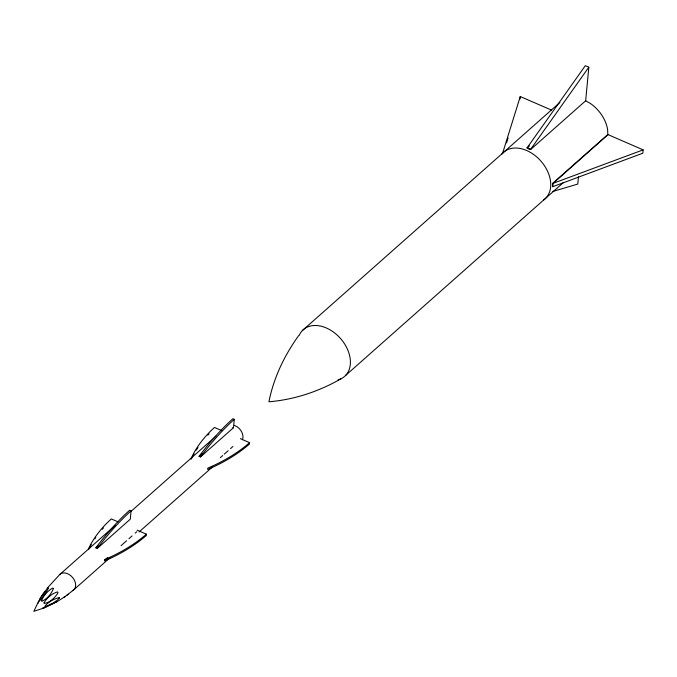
<?xml version="1.0" encoding="UTF-8"?>
<svg xmlns="http://www.w3.org/2000/svg" width="677" height="677" viewBox="0 0 677 677"><rect width="100%" height="100%" fill="white"/><g stroke="black" fill="none" stroke-linecap="round" stroke-linejoin="round"><path stroke-width="1.02" d="M131.067 510.839L130.28 519.191L97.26 548.438L95.855 547.828A201.441 78.557 -66.5 0 1 129.671 510.238L131.067 510.839A201.441 78.557 -66.5 0 0 97.26 548.438M146.401 534.178L146.283 535.515A201.441 118.974 5.4 0 1 104.478 560.954L104.605 559.625A201.441 118.974 5.4 0 0 146.401 534.178L137.169 530.167M233.489 427.695L200.468 456.941L199.063 456.332A201.441 78.557 -66.5 0 1 232.871 418.733L234.276 419.342L233.472 427.864L232.778 427.475M249.61 442.682L249.483 444.019A201.441 118.974 5.4 0 1 207.687 469.457L207.814 468.129A201.441 118.974 5.4 0 0 249.61 442.682L240.369 438.671M520.029 99.045L520.266 96.54L551.569 110.123M527.121 147.806L530.616 149.549L585.656 100.797L588.829 67.201L585.317 65.677L527.121 147.806L530.616 149.549L527.104 148.026L529.465 145.936M608.048 134.63L553.007 183.382L552.694 186.725L642.837 153.205L643.15 149.862L607.819 134.528L607.607 129.425A31.184 22.028 48.5 0 0 590.657 103.632L585.656 100.797M578.471 176.765L577.777 184.068L552.838 191.456M552.466 186.624L552.779 183.281L607.819 134.528M502.512 153.527L520.266 96.54M506.557 142.864L508.114 137.871M38.386 601.692L33.85 611.323L43.616 608.115L57.249 601.531L43.616 608.115M40.569 597.952C34.84 608.242 48.465 589.963 48.287 587.898C44.081 591.74 39.444 598.392 38.2 603.224M41.111 597.072L45.224 591.537M298.54 335.792C284.357 355.501 273.643 377.876 268.93 401.783C294.241 399.692 318.96 391.484 340.92 378.824M530.633 149.329L588.829 67.201M47.051 588.364L59.669 574.604L115.293 525.335M302.34 330.604L559.921 102.447M131.025 511.397L215.971 436.157M95.855 547.828L98.216 545.738M199.063 456.332L202.203 453.548M104.546 560.285L107.685 557.501M121.056 545.662L126.557 540.788M128.918 538.697L132.066 535.913M135.205 533.129L136.779 531.733M220.33 457.652L222.691 455.562M224.256 454.165L228.191 450.687M230.552 448.597L232.905 446.507M109.259 558.381L74.081 589.549L66.727 595.328M139.14 531.91L212.29 467.122M345.6 375.456L563.188 182.714M49.649 604.553L50.174 604.172M57.511 601.438L65.17 596.445M63.723 597.486L68.233 594.245M44.09 607.404L45.528 606.812M553.007 183.382L643.15 149.862M42.769 607.844L43.294 607.692M234.267 425.308L237.221 426.798A10.392 7.337 48.5 0 1 242.459 439.712M221.997 430.699L214.507 427.449A201.441 118.974 5.4 0 0 190.897 459.031M117.857 521.789L111.307 518.946A201.441 118.974 5.4 0 0 88.365 549.055M501.437 154.618A31.184 22.028 48.5 0 1 540.001 160.085A31.184 22.028 48.5 0 1 543.766 199.893M299.141 335.504A31.184 22.028 48.5 0 1 340.573 338.551A31.184 22.028 48.5 0 1 338.128 379.865M59.669 574.604A10.392 7.337 48.5 0 1 72.837 577.769A10.392 7.337 48.5 0 1 72.524 590.666M88.585 549.656A201.441 118.974 5.4 0 1 89.677 547.465M90.058 546.737A201.441 118.974 5.4 0 1 91.251 544.57M94.797 538.892A201.441 118.974 5.4 0 1 95.762 537.487M102.227 529.312A201.441 118.974 5.4 0 1 103.412 527.992M191.439 458.888A201.441 118.974 5.4 0 1 192.513 456.696M192.886 455.968A201.441 118.974 5.4 0 1 194.054 453.793M196.161 450.213A201.441 118.974 5.4 0 1 197.997 447.395M207.839 435.176A201.441 118.974 5.4 0 1 209.083 433.872M200.468 456.941A201.441 78.557 -66.5 0 1 234.276 419.342M110.495 557.425A201.441 78.557 -66.5 0 1 108.709 558.533M44.107 602.674L44.064 603.393C49.87 602.826 55.082 597.588 58.07 592.781L57.486 591.893C52.019 593.534 46.941 597.689 44.107 602.674M53.5 588.457C51.393 593.746 47.094 599.204 41.678 601.337L41.509 600.829C43.446 595.532 47.771 590.936 52.586 588.059L53.5 588.457M59.441 597.926L57.376 600.152L52.594 603.317L47.128 605.957L44.868 606.203C48.465 601.845 54.033 598.823 59.415 597.469L59.441 597.926"/></g></svg>
